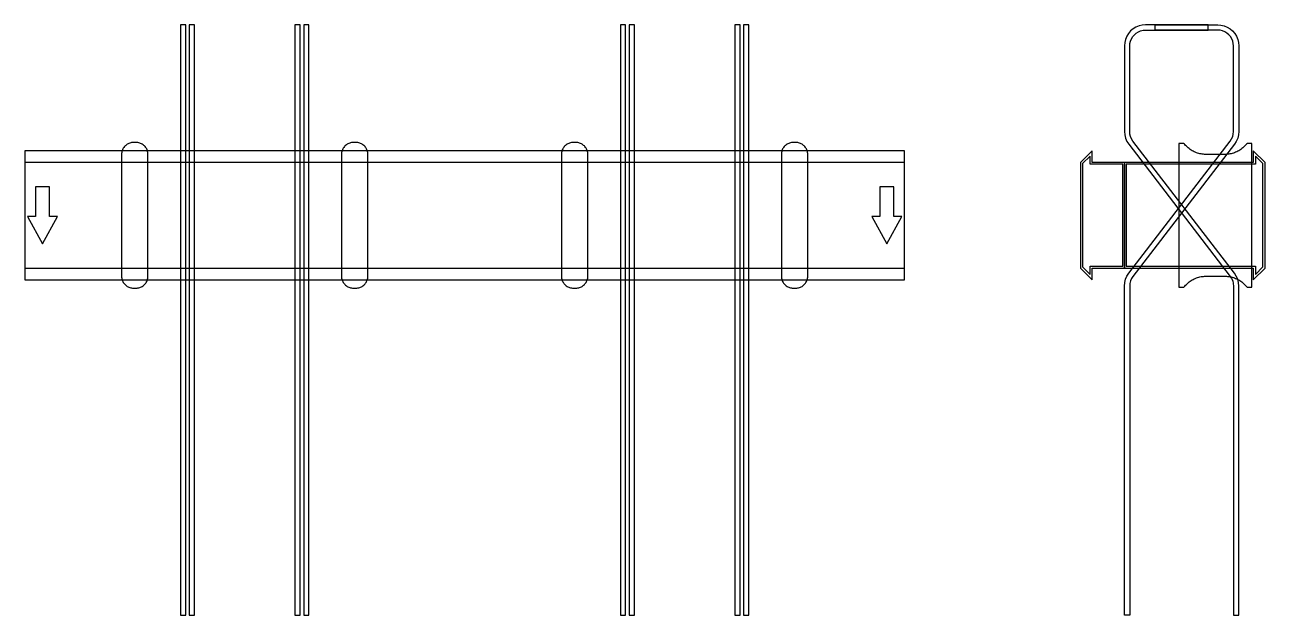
# Model space of a CAD drawing. Extents: x 0 to 1410, y -455 to 217.
import ezdxf

# ---------------------------------------------------------------- set-up
doc = ezdxf.new("R2010")
doc.units = 0
doc.layers.add('Halfen', color=7, linetype='CONTINUOUS')

msp = doc.modelspace()

# ---------------------------------------------------------------- linework, layer by layer
at = {"layer": 'Halfen', "color": 7}
for points in [[(183, -454.728), (183, 216.629), (177, 216.629), (177, -454.728)], [(193, -454.728), (193, 216.629), (187, 216.629), (187, -454.728)], [(313, -454.728), (313, 216.629), (307, 216.629), (307, -454.728)], [(323, -454.728), (323, 216.629), (317, 216.629), (317, -454.728)], [(683, -454.728), (683, 216.629), (677, 216.629), (677, -454.728)], [(693, -454.728), (693, 216.629), (687, 216.629), (687, -454.728)], [(813, -454.728), (813, 216.629), (807, 216.629), (807, -454.728)], [(823, -454.728), (823, 216.629), (817, 216.629), (817, -454.728)], [(1380, -454.728), (1380, -80.478), (1379.679, -76.568), (1378.726, -72.763), (1377.166, -69.164), (1375.04, -65.868), (1259.72, 84.421), (1258.125, 86.894), (1256.955, 89.593), (1256.24, 92.447), (1256, 95.379), (1256, 192.629), (1256.222, 195.445), (1256.881, 198.191), (1257.962, 200.801), (1259.438, 203.209), (1261.272, 205.357), (1263.42, 207.191), (1265.828, 208.667), (1268.438, 209.748), (1271.184, 210.407), (1274, 210.629), (1345, 210.629), (1345, 216.629), (1274, 216.629), (1270.246, 216.333), (1266.584, 215.454), (1263.104, 214.013), (1259.893, 212.045), (1257.029, 209.599), (1254.584, 206.736), (1252.616, 203.525), (1251.175, 200.045), (1250.295, 196.383), (1250, 192.629), (1250, 95.379), (1250.321, 91.47), (1251.274, 87.665), (1252.834, 84.066), (1254.96, 80.769), (1370.28, -69.52), (1371.875, -71.993), (1373.045, -74.692), (1373.76, -77.546), (1374, -80.478), (1374, -454.728)], [(1250, -454.728), (1250, -80.478), (1250.321, -76.568), (1251.274, -72.763), (1252.834, -69.164), (1254.96, -65.868), (1370.28, 84.421), (1371.875, 86.894), (1373.045, 89.593), (1373.76, 92.447), (1374, 95.379), (1374, 192.629), (1373.778, 195.445), (1373.119, 198.191), (1372.038, 200.801), (1370.562, 203.209), (1368.728, 205.357), (1366.58, 207.191), (1364.172, 208.667), (1361.562, 209.748), (1358.816, 210.407), (1356, 210.629), (1285, 210.629), (1285, 216.629), (1356, 216.629), (1359.754, 216.333), (1363.416, 215.454), (1366.896, 214.013), (1370.107, 212.045), (1372.971, 209.599), (1375.416, 206.736), (1377.384, 203.525), (1378.825, 200.045), (1379.705, 196.383), (1380, 192.629), (1380, 95.379), (1379.679, 91.47), (1378.726, 87.665), (1377.166, 84.066), (1375.04, 80.769), (1259.72, -69.52), (1258.125, -71.993), (1256.955, -74.692), (1256.24, -77.546), (1256, -80.478), (1256, -454.728)], [(0, -73.5), (1000, -73.5), (1000, 73.5), (0, 73.5)], [(140, -69.3), (140, -56.8), (140, 69.3), (139.958, 70.359), (139.834, 71.412), (139.627, 72.452), (139.339, 73.472), (138.972, 74.466), (138.529, 75.429), (138.011, 76.354), (137.422, 77.235), (136.765, 78.068), (136.046, 78.846), (135.268, 79.565), (134.435, 80.222), (133.554, 80.811), (132.629, 81.329), (131.666, 81.772), (130.672, 82.139), (129.652, 82.427), (128.612, 82.634), (127.559, 82.758), (126.5, 82.8), (123.5, 82.8), (122.441, 82.758), (121.388, 82.634), (120.348, 82.427), (119.328, 82.139), (118.334, 81.772), (117.371, 81.329), (116.446, 80.811), (115.565, 80.222), (114.732, 79.565), (113.954, 78.846), (113.235, 78.068), (112.578, 77.235), (111.989, 76.354), (111.471, 75.429), (111.028, 74.466), (110.661, 73.472), (110.373, 72.452), (110.166, 71.412), (110.042, 70.359), (110, 69.3), (110, -56.8), (110, -69.3), (110.042, -70.359), (110.166, -71.412), (110.373, -72.452), (110.661, -73.472), (111.028, -74.466), (111.471, -75.429), (111.989, -76.354), (112.578, -77.235), (113.235, -78.068), (113.954, -78.846), (114.732, -79.565), (115.565, -80.222), (116.446, -80.811), (117.371, -81.329), (118.334, -81.772), (119.328, -82.139), (120.348, -82.427), (121.388, -82.634), (122.441, -82.758), (123.5, -82.8), (126.5, -82.8), (127.559, -82.758), (128.612, -82.634), (129.652, -82.427), (130.672, -82.139), (131.666, -81.772), (132.629, -81.329), (133.554, -80.811), (134.435, -80.222), (135.268, -79.565), (136.046, -78.846), (136.765, -78.068), (137.422, -77.235), (138.011, -76.354), (138.529, -75.429), (138.972, -74.466), (139.339, -73.472), (139.627, -72.452), (139.834, -71.412), (139.958, -70.359), (140, -69.3)], [(390, -69.3), (390, -56.8), (390, 69.3), (389.958, 70.359), (389.834, 71.412), (389.627, 72.452), (389.339, 73.472), (388.972, 74.466), (388.529, 75.429), (388.011, 76.354), (387.422, 77.235), (386.765, 78.068), (386.046, 78.846), (385.268, 79.565), (384.435, 80.222), (383.554, 80.811), (382.629, 81.329), (381.666, 81.772), (380.672, 82.139), (379.652, 82.427), (378.612, 82.634), (377.559, 82.758), (376.5, 82.8), (373.5, 82.8), (372.441, 82.758), (371.388, 82.634), (370.348, 82.427), (369.328, 82.139), (368.334, 81.772), (367.371, 81.329), (366.446, 80.811), (365.565, 80.222), (364.732, 79.565), (363.954, 78.846), (363.235, 78.068), (362.578, 77.235), (361.989, 76.354), (361.471, 75.429), (361.028, 74.466), (360.661, 73.472), (360.373, 72.452), (360.166, 71.412), (360.042, 70.359), (360, 69.3), (360, -56.8), (360, -69.3), (360.042, -70.359), (360.166, -71.412), (360.373, -72.452), (360.661, -73.472), (361.028, -74.466), (361.471, -75.429), (361.989, -76.354), (362.578, -77.235), (363.235, -78.068), (363.954, -78.846), (364.732, -79.565), (365.565, -80.222), (366.446, -80.811), (367.371, -81.329), (368.334, -81.772), (369.328, -82.139), (370.348, -82.427), (371.388, -82.634), (372.441, -82.758), (373.5, -82.8), (376.5, -82.8), (377.559, -82.758), (378.612, -82.634), (379.652, -82.427), (380.672, -82.139), (381.666, -81.772), (382.629, -81.329), (383.554, -80.811), (384.435, -80.222), (385.268, -79.565), (386.046, -78.846), (386.765, -78.068), (387.422, -77.235), (388.011, -76.354), (388.529, -75.429), (388.972, -74.466), (389.339, -73.472), (389.627, -72.452), (389.834, -71.412), (389.958, -70.359), (390, -69.3)], [(640, -69.3), (640, -56.8), (640, 69.3), (639.958, 70.359), (639.834, 71.412), (639.627, 72.452), (639.339, 73.472), (638.972, 74.466), (638.529, 75.429), (638.011, 76.354), (637.422, 77.235), (636.765, 78.068), (636.046, 78.846), (635.268, 79.565), (634.435, 80.222), (633.554, 80.811), (632.629, 81.329), (631.666, 81.772), (630.672, 82.139), (629.652, 82.427), (628.612, 82.634), (627.559, 82.758), (626.5, 82.8), (623.5, 82.8), (622.441, 82.758), (621.388, 82.634), (620.348, 82.427), (619.328, 82.139), (618.334, 81.772), (617.371, 81.329), (616.446, 80.811), (615.565, 80.222), (614.732, 79.565), (613.954, 78.846), (613.235, 78.068), (612.578, 77.235), (611.989, 76.354), (611.471, 75.429), (611.028, 74.466), (610.661, 73.472), (610.373, 72.452), (610.166, 71.412), (610.042, 70.359), (610, 69.3), (610, -56.8), (610, -69.3), (610.042, -70.359), (610.166, -71.412), (610.373, -72.452), (610.661, -73.472), (611.028, -74.466), (611.471, -75.429), (611.989, -76.354), (612.578, -77.235), (613.235, -78.068), (613.954, -78.846), (614.732, -79.565), (615.565, -80.222), (616.446, -80.811), (617.371, -81.329), (618.334, -81.772), (619.328, -82.139), (620.348, -82.427), (621.388, -82.634), (622.441, -82.758), (623.5, -82.8), (626.5, -82.8), (627.559, -82.758), (628.612, -82.634), (629.652, -82.427), (630.672, -82.139), (631.666, -81.772), (632.629, -81.329), (633.554, -80.811), (634.435, -80.222), (635.268, -79.565), (636.046, -78.846), (636.765, -78.068), (637.422, -77.235), (638.011, -76.354), (638.529, -75.429), (638.972, -74.466), (639.339, -73.472), (639.627, -72.452), (639.834, -71.412), (639.958, -70.359), (640, -69.3)], [(890, -69.3), (890, -56.8), (890, 69.3), (889.958, 70.359), (889.834, 71.412), (889.627, 72.452), (889.339, 73.472), (888.972, 74.466), (888.529, 75.429), (888.011, 76.354), (887.422, 77.235), (886.765, 78.068), (886.046, 78.846), (885.268, 79.565), (884.435, 80.222), (883.554, 80.811), (882.629, 81.329), (881.666, 81.772), (880.672, 82.139), (879.652, 82.427), (878.612, 82.634), (877.559, 82.758), (876.5, 82.8), (873.5, 82.8), (872.441, 82.758), (871.388, 82.634), (870.348, 82.427), (869.328, 82.139), (868.334, 81.772), (867.371, 81.329), (866.446, 80.811), (865.565, 80.222), (864.732, 79.565), (863.954, 78.846), (863.235, 78.068), (862.578, 77.235), (861.989, 76.354), (861.471, 75.429), (861.028, 74.466), (860.661, 73.472), (860.373, 72.452), (860.166, 71.412), (860.042, 70.359), (860, 69.3), (860, -56.8), (860, -69.3), (860.042, -70.359), (860.166, -71.412), (860.373, -72.452), (860.661, -73.472), (861.028, -74.466), (861.471, -75.429), (861.989, -76.354), (862.578, -77.235), (863.235, -78.068), (863.954, -78.846), (864.732, -79.565), (865.565, -80.222), (866.446, -80.811), (867.371, -81.329), (868.334, -81.772), (869.328, -82.139), (870.348, -82.427), (871.388, -82.634), (872.441, -82.758), (873.5, -82.8), (876.5, -82.8), (877.559, -82.758), (878.612, -82.634), (879.652, -82.427), (880.672, -82.139), (881.666, -81.772), (882.629, -81.329), (883.554, -80.811), (884.435, -80.222), (885.268, -79.565), (886.046, -78.846), (886.765, -78.068), (887.422, -77.235), (888.011, -76.354), (888.529, -75.429), (888.972, -74.466), (889.339, -73.472), (889.627, -72.452), (889.834, -71.412), (889.958, -70.359), (890, -69.3)], [(1250, -60), (1250, 60), (1213.5, 60), (1213.5, 73.5), (1200, 60), (1200, -60), (1213.5, -73.5), (1213.5, -60)], [(1410, -60), (1410, 60), (1396.5, 73.5), (1396.5, 60), (1250, 60), (1250, -60), (1396.5, -60), (1396.5, -73.5)], [(1395, -81.8), (1395, 81.8), (1391, 81.8), (1390.846, 81.797), (1390.691, 81.786), (1390.538, 81.769), (1390.385, 81.746), (1390.234, 81.715), (1390.084, 81.678), (1389.936, 81.634), (1389.789, 81.584), (1389.646, 81.527), (1389.505, 81.464), (1389.366, 81.395), (1389.231, 81.32), (1389.1, 81.239), (1388.972, 81.153), (1388.848, 81.06), (1388.728, 80.963), (1388.613, 80.86), (1388.502, 80.752), (1388.397, 80.639), (1388.296, 80.522), (1387.41, 79.491), (1386.479, 78.5), (1385.505, 77.551), (1384.491, 76.646), (1383.437, 75.787), (1382.347, 74.975), (1381.222, 74.211), (1380.064, 73.499), (1378.876, 72.838), (1377.66, 72.23), (1376.418, 71.676), (1375.153, 71.178), (1373.867, 70.736), (1372.563, 70.351), (1371.243, 70.024), (1369.911, 69.756), (1368.567, 69.547), (1367.216, 69.397), (1365.859, 69.307), (1364.5, 69.277), (1342.5, 69.277), (1341.141, 69.307), (1339.784, 69.397), (1338.433, 69.547), (1337.089, 69.756), (1335.757, 70.024), (1334.437, 70.351), (1333.133, 70.736), (1331.847, 71.178), (1330.582, 71.676), (1329.34, 72.23), (1328.124, 72.838), (1326.936, 73.499), (1325.778, 74.211), (1324.653, 74.975), (1323.563, 75.787), (1322.509, 76.646), (1321.495, 77.551), (1320.521, 78.5), (1319.59, 79.491), (1318.704, 80.522), (1318.603, 80.639), (1318.498, 80.752), (1318.387, 80.86), (1318.272, 80.963), (1318.152, 81.06), (1318.028, 81.153), (1317.9, 81.239), (1317.769, 81.32), (1317.634, 81.395), (1317.495, 81.464), (1317.354, 81.527), (1317.211, 81.584), (1317.064, 81.634), (1316.916, 81.678), (1316.766, 81.715), (1316.615, 81.746), (1316.462, 81.769), (1316.309, 81.786), (1316.154, 81.797), (1316, 81.8), (1312, 81.8), (1312, -81.8), (1316, -81.8), (1316.154, -81.797), (1316.309, -81.786), (1316.462, -81.769), (1316.615, -81.746), (1316.766, -81.715), (1316.916, -81.678), (1317.064, -81.634), (1317.211, -81.584), (1317.354, -81.527), (1317.495, -81.464), (1317.634, -81.395), (1317.769, -81.32), (1317.9, -81.239), (1318.028, -81.153), (1318.152, -81.06), (1318.272, -80.963), (1318.387, -80.86), (1318.498, -80.752), (1318.603, -80.639), (1318.704, -80.522), (1319.59, -79.491), (1320.521, -78.5), (1321.495, -77.551), (1322.509, -76.646), (1323.563, -75.787), (1324.653, -74.975), (1325.778, -74.211), (1326.936, -73.499), (1328.124, -72.838), (1329.34, -72.23), (1330.582, -71.676), (1331.847, -71.178), (1333.133, -70.736), (1334.437, -70.351), (1335.757, -70.024), (1337.089, -69.756), (1338.433, -69.547), (1339.784, -69.397), (1341.141, -69.307), (1342.5, -69.277), (1364.5, -69.277), (1365.859, -69.307), (1367.216, -69.397), (1368.567, -69.547), (1369.911, -69.756), (1371.243, -70.024), (1372.563, -70.351), (1373.867, -70.736), (1375.153, -71.178), (1376.418, -71.676), (1377.66, -72.23), (1378.876, -72.838), (1380.064, -73.499), (1381.222, -74.211), (1382.347, -74.975), (1383.437, -75.787), (1384.491, -76.646), (1385.505, -77.551), (1386.479, -78.5), (1387.41, -79.491), (1388.296, -80.522), (1388.397, -80.639), (1388.502, -80.752), (1388.613, -80.86), (1388.728, -80.963), (1388.848, -81.06), (1388.972, -81.153), (1389.1, -81.239), (1389.231, -81.32), (1389.366, -81.395), (1389.505, -81.464), (1389.646, -81.527), (1389.789, -81.584), (1389.936, -81.634), (1390.084, -81.678), (1390.234, -81.715), (1390.385, -81.746), (1390.538, -81.769), (1390.691, -81.786), (1390.846, -81.797), (1391, -81.8)], [(0, -60), (1000, -60), (1000, 60), (0, 60)], [(1248, -58), (1248, 58), (1211, 58), (1211, 67.25), (1202.5, 58.75), (1202.5, -58.75), (1211, -67.25), (1211, -58)], [(1407.5, -58.75), (1407.5, 58.75), (1399, 67.25), (1399, 58), (1252, 58), (1252, -58), (1399, -58), (1399, -67.25)], [(20, -32.5), (37, -1.5), (28, -1.5), (28, 32.5), (12, 32.5), (12, -1.5), (3, -1.5)], [(980, -32.5), (997, -1.5), (988, -1.5), (988, 32.5), (972, 32.5), (972, -1.5), (963, -1.5)]]:
    msp.add_lwpolyline(points, close=True, dxfattribs=at)

doc.saveas('drawing.dxf')
